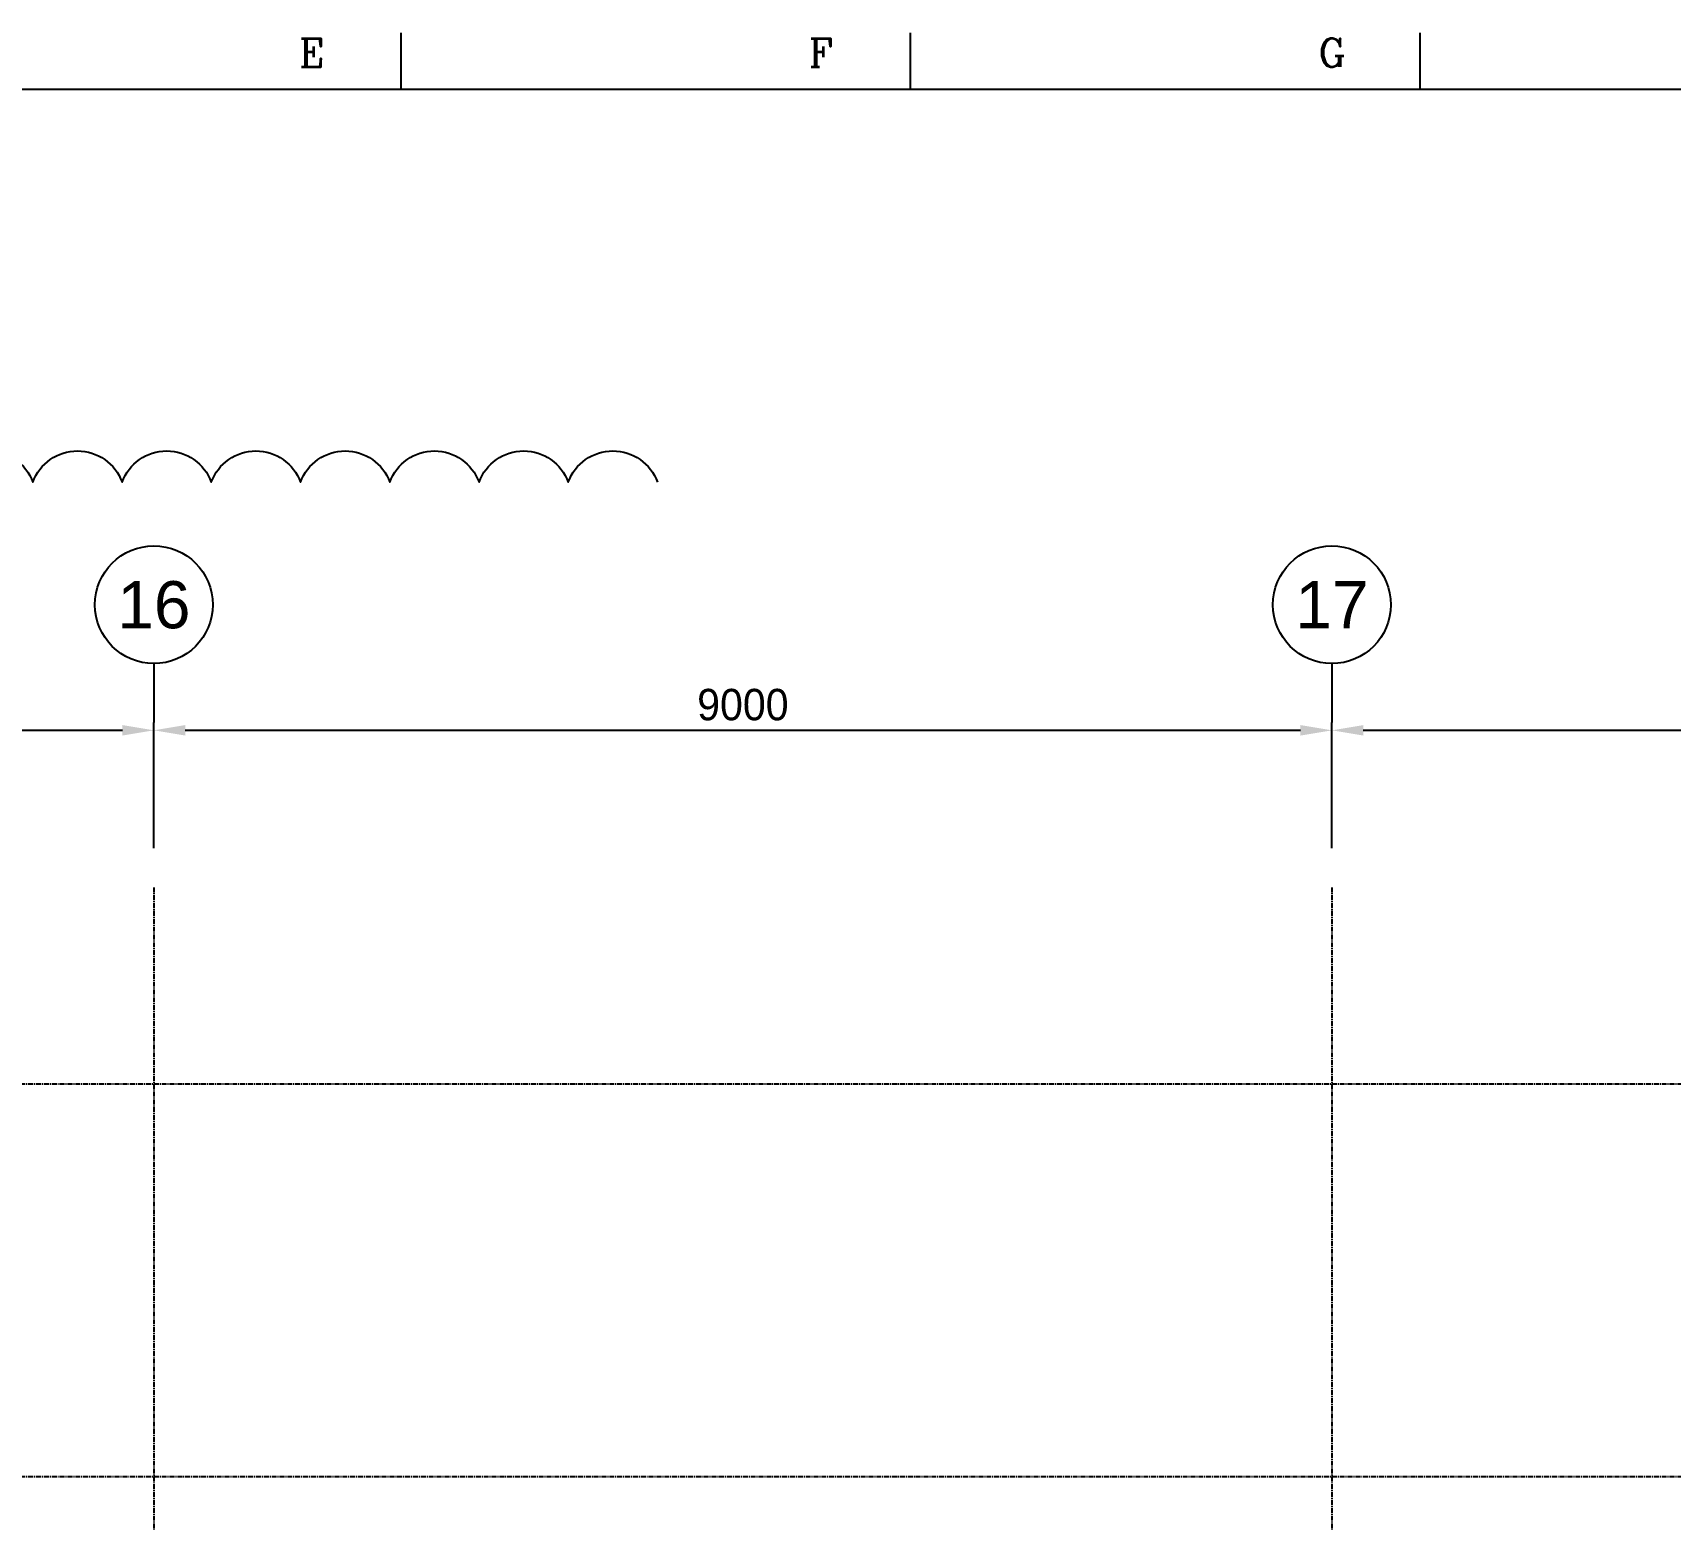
# Model space of a CAD drawing. Header units: millimetres. Extents: x 4133871 to 4440428, y -545651 to -495191.
# Drawn here: x 4152019 to 4164529, y -507171 to -495815 of the extents above; entities that cross this region are included whole.
import ezdxf
from ezdxf.enums import TextEntityAlignment as Align

# ---------------------------------------------------------------- set-up
doc = ezdxf.new("R2010")
doc.units = ezdxf.units.MM
doc.header["$LTSCALE"] = 60
doc.linetypes.add('CEN', pattern=[62, 60, -1, 0, -1])
doc.linetypes.add('CENTER', pattern=[2, 1.25, -0.25, 0.25, -0.25])
doc.layers.get('Defpoints').update_dxf_attribs({"color": 140})
for name, color, linetype in [('1', 7, 'Continuous'), ('1CEN', 1, 'CEN'), ('C_REV', 4, 'Continuous'), ('DIM', 1, 'Continuous'), ('DIM-SCALE', 7, 'Continuous'), ('TAN-TIT', 30, 'Continuous'), ('TEXT', 3, 'Continuous')]:
    doc.layers.add(name, color=color, linetype=linetype)
doc.styles.add('Arial', font='arial.ttf')
doc.styles.add('COM', font='COMPLEX', dxfattribs={"height": 5})
doc.styles.add('돋움', font='')
doc.styles.get('돋움').set_extended_font_data('Dotum')
doc.dimstyles.new('일반도면_0060', dxfattribs={"dimtxt": 240, "dimasz": 240, "dimexe": 60, "dimexo": 300, "dimgap": 75, "dimtad": 1, "dimdec": 0, "dimzin": 0, "dimdsep": 46, "dimtxsty": '돋움', "dimcen": -300, "dimclrd": 7, "dimclre": 7, "dimclrt": 2, "dimadec": 8, "dimazin": 0, "dimtfac": 1, "dimtdec": 0, "dimtix": 1, "dimtmove": 2, "dimatfit": 3, "dimfxl": 1, "dimtolj": 1, "dimtzin": 0, "dimarcsym": 0})

# ---------------------------------------------------------------- blocks, each defined once
blk = doc.blocks.new('*D148')
at = {"layer": 'Defpoints', "color": 0, "transparency": 16777216}
for p in [(4152944, -501144), (4147944, -502344), (4152944, -502344)]:
    blk.add_point(p, dxfattribs=at)
at = {"layer": 'DIM-SCALE', "color": 7, "lineweight": -2, "transparency": 16777216}
for p, q in [((4147944, -502044), (4147944, -501084)), ((4148184, -501144), (4152704, -501144)), ((4152944, -502044), (4152944, -501084))]:
    blk.add_line(p, q, dxfattribs=at)
at = {"layer": 'DIM-SCALE', "color": 7, "transparency": 16777216}
for points in [[(4148184, -501104), (4148184, -501184), (4147944, -501144)], [(4152704, -501104), (4152704, -501184), (4152944, -501144)]]:
    blk.add_solid(points, dxfattribs=at)
at = {"layer": 'DIM-SCALE', "color": 2, "transparency": 16777216, "insert": (4150444, -500949), "char_height": 240, "attachment_point": 5, "style": '돋움'}
blk.add_mtext('\\A1;5000', dxfattribs=at)
blk = doc.blocks.new('*D149')
at = {"layer": 'Defpoints', "color": 0, "transparency": 16777216}
for p in [(4161944, -501144), (4152944, -502344), (4161944, -502344)]:
    blk.add_point(p, dxfattribs=at)
at = {"layer": 'DIM-SCALE', "color": 7, "lineweight": -2, "transparency": 16777216}
for p, q in [((4152944, -502044), (4152944, -501084)), ((4153184, -501144), (4161704, -501144)), ((4161944, -502044), (4161944, -501084))]:
    blk.add_line(p, q, dxfattribs=at)
at = {"layer": 'DIM-SCALE', "color": 7, "transparency": 16777216}
for points in [[(4153184, -501104), (4153184, -501184), (4152944, -501144)], [(4161704, -501104), (4161704, -501184), (4161944, -501144)]]:
    blk.add_solid(points, dxfattribs=at)
at = {"layer": 'DIM-SCALE', "color": 2, "transparency": 16777216, "insert": (4157444, -500949), "char_height": 240, "attachment_point": 5, "style": '돋움'}
blk.add_mtext('\\A1;9000', dxfattribs=at)
blk = doc.blocks.new('*D150')
at = {"layer": 'Defpoints', "color": 0, "transparency": 16777216}
for p in [(4167944, -501144), (4161944, -502344), (4167944, -502344)]:
    blk.add_point(p, dxfattribs=at)
at = {"layer": 'DIM-SCALE', "color": 7, "lineweight": -2, "transparency": 16777216}
for p, q in [((4161944, -502044), (4161944, -501084)), ((4162184, -501144), (4167704, -501144)), ((4167944, -502044), (4167944, -501084))]:
    blk.add_line(p, q, dxfattribs=at)
at = {"layer": 'DIM-SCALE', "color": 7, "transparency": 16777216}
for points in [[(4162184, -501104), (4162184, -501184), (4161944, -501144)], [(4167704, -501104), (4167704, -501184), (4167944, -501144)]]:
    blk.add_solid(points, dxfattribs=at)
at = {"layer": 'DIM-SCALE', "color": 2, "transparency": 16777216, "insert": (4164944, -500949), "char_height": 240, "attachment_point": 5, "style": '돋움'}
blk.add_mtext('\\A1;6000', dxfattribs=at)
blk = doc.blocks.new('BORDER')
at = {"layer": 'TAN-TIT'}
for p, q in [((69870, 164680), (69870, 166122)), ((82848, 164680), (82848, 166122)), ((95827, 164680), (95827, 166122)), ((232823, 164680), (4977, 164680))]:
    blk.add_line(p, q, dxfattribs=at)
at = {"layer": 'TAN-TIT', "style": 'COM'}
for s, p in [('E', (67274, 165257)), ('F', (80253, 165257)), ('G', (93231, 165257))]:
    blk.add_text(s, height=721, dxfattribs=at).set_placement(p)

msp = doc.modelspace()

# ---------------------------------------------------------------- linework, layer by layer
at = {"layer": '1CEN', "color": 1, "linetype": 'CENTER', "ltscale": 0.5}
for p, q in [((4152944, -502344.3), (4152944, -540844.3)), ((4161944, -502344.3), (4161944, -540844.3)), ((4146944, -503844.3), (4183944, -503844.3)), ((4146944, -506844.3), (4183944, -506844.3))]:
    msp.add_line(p, q, dxfattribs=at)
at = {"layer": 'C_REV'}
msp.add_lwpolyline([(4151337.4, -499248.2, -0.7002075), (4152019.2, -499248.2, -0.7002075), (4152701, -499248.2, -0.7002075), (4153382.7, -499248.2, -0.7002075), (4154064.5, -499248.2, -0.7002075), (4154746.3, -499248.2, -0.7002075), (4155428.1, -499248.2, -0.7002075), (4156109.9, -499248.2, -0.7002075), (4156791.7, -499248.2, -0.7002075), (4156791.7, -499248.2, -0.7002075)], format="xyb", dxfattribs=at)
at = {"layer": 'DIM'}
for p, q in [((4152944, -500634.3), (4152944, -501084.3)), ((4161944, -500634.3), (4161944, -501084.3))]:
    msp.add_line(p, q, dxfattribs=at)
for centre in [(4152944, -500184.3), (4161944, -500184.3)]:
    msp.add_circle(centre, 450, dxfattribs=at)

# ---------------------------------------------------------------- block references
at = {"layer": '1', "xscale": 0.3, "yscale": 0.3, "zscale": 0.3}
msp.add_blockref('BORDER', (4133871.1, -545651.2), dxfattribs=at)

# ---------------------------------------------------------------- texts
at = {"layer": 'TEXT', "color": 3, "linetype": 'Continuous', "style": 'Arial'}
for s, p in [('16', (4152944, -500184.3)), ('17', (4161944, -500184.3))]:
    msp.add_text(s, height=360, dxfattribs=at).set_placement(p, align=Align.MIDDLE)

# ---------------------------------------------------------------- dimensions: what is measured, and where the dimension line sits
at = {"layer": 'DIM-SCALE'}
for base, p1, p2, picture, middle in [((4152944, -501144.3), (4147944, -502344.3), (4152944, -502344.3), '*D148', (4150444, -500949.1)), ((4161944, -501144.3), (4152944, -502344.3), (4161944, -502344.3), '*D149', (4157444, -500949.1)), ((4167944, -501144.3), (4161944, -502344.3), (4167944, -502344.3), '*D150', (4164944, -500949.1))]:
    dim = msp.add_linear_dim(base=base, p1=p1, p2=p2, dimstyle='일반도면_0060', dxfattribs=at)
    dim.commit()
    dim.dimension.update_dxf_attribs({"geometry": picture, "text_midpoint": middle})

doc.saveas('drawing.dxf')
